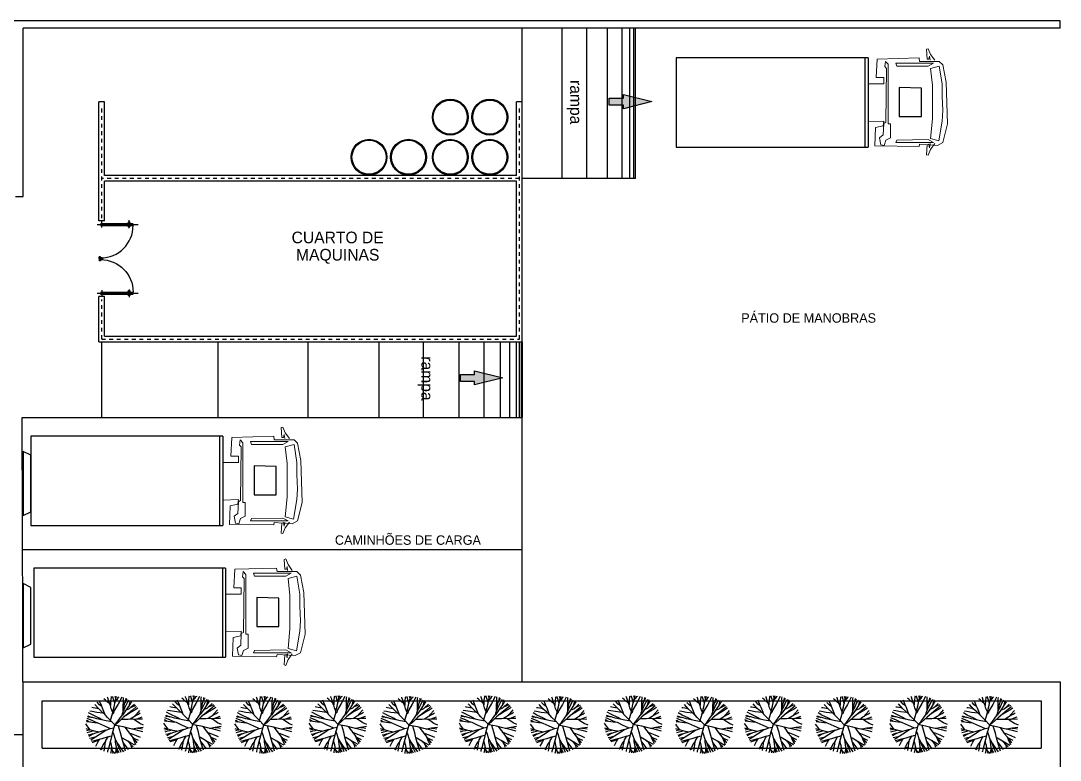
# Model space of a CAD drawing. Header units: metres. Extents: x -28 to 260, y 30 to 125.
# Drawn here: x 61.03 to 88.53, y 99.61 to 119.18 of the extents above; entities that cross this region are included whole.
import ezdxf

# ---------------------------------------------------------------- set-up
doc = ezdxf.new("R2010")
doc.units = ezdxf.units.M
doc.header["$LTSCALE"] = 0.01
doc.header["$MEASUREMENT"] = 0
doc.linetypes.add('DASHDOT', pattern=[1, 0.5, -0.25, 0, -0.25])
for name, color, linetype in [('0.1', 2, 'Continuous'), ('0.10', 2, 'Continuous'), ('0.18', 1, 'Continuous'), ('0.20', 7, 'Continuous'), ('0.35', 3, 'Continuous'), ('0.45', 4, 'Continuous'), ('EJES', 1, 'DASHDOT'), ('F', 7, 'Continuous'), ('JARDIN', 1, 'Continuous'), ('Layer1', 1, 'Continuous'), ('MUEBLES', 2, 'Continuous'), ('PLAN_01_FLOOR', 7, 'Continuous'), ('SYMBOLS_GENERAL', 6, 'Continuous')]:
    doc.layers.add(name, color=color, linetype=linetype)
doc.styles.add('ESTILO1', font='', dxfattribs={"height": 0.12})
doc.styles.add('texto', font='', dxfattribs={"height": 0.25})
doc.styles.get('ESTILO1').set_extended_font_data('AvantGarde Bk BT')
doc.styles.get('texto').set_extended_font_data('AvantGarde Bk BT')

# ---------------------------------------------------------------- blocks, each defined once
blk = doc.blocks.new('camion de carga')
at = {"layer": '0.20'}
for p, q in [((2.085, 1.196), (7.161, 1.196)), ((2.085, 1.196), (2.085, -1.165)), ((2.162, -1.165), (2.162, 1.196)), ((7.161, 1.196), (7.161, -1.165)), ((0.675, 0.399), (1.257, 0.414)), ((0.675, -0.353), (0.675, 0.399)), ((1.257, 0.414), (1.257, -0.353)), ((1.257, -0.353), (0.675, -0.353)), ((7.161, -1.165), (2.085, -1.165))]:
    blk.add_line(p, q, dxfattribs=at)
at = {"layer": 'Layer1', "linetype": 'Continuous', "lineweight": 0}
for p, q in [((0.491, 1.441), (0.429, 1.288)), ((0.537, 1.426), (0.491, 1.441)), ((0.521, 1.165), (0.537, 1.426)), ((0.107, 1.012), (0.199, 1.104)), ((0.199, 1.104), (0.721, 1.104)), ((0.429, 1.288), (0.322, 1.135)), ((0.46, 1.242), (0.445, 1.135)), ((0.475, 1.165), (0.46, 1.242)), ((0.475, 1.165), (0.521, 1.165)), ((0.721, 1.104), (0.736, 1.196)), ((0.736, 1.196), (1.84, 1.165)), ((1.549, 1.027), (1.625, 1.104)), ((1.641, 0.966), (1.625, 1.104)), ((1.84, 1.165), (1.871, 0.675)), ((0.015, 0.552), (0.107, 1.012)), ((0.123, 0.506), (0.199, 0.981)), ((0.199, 0.981), (0.429, 0.92)), ((0.491, 0.981), (0.353, 1.058)), ((0.353, 1.058), (1.349, 1.058)), ((0.383, 0.475), (0.429, 0.92)), ((0.491, 0.981), (1.319, 0.981)), ((1.349, 1.058), (1.319, 0.981)), ((1.549, -0.552), (1.549, 1.027)), ((1.641, 0.966), (1.595, 0.92)), ((1.595, 0.92), (1.61, -0.506)), ((-0.015, -0.552), (0.015, 0.552)), ((1.871, 0.675), (1.671, 0.675)), ((1.671, 0.675), (1.671, 0.506)), ((0.123, 0.184), (0.123, 0.506)), ((0.383, 0.475), (0.383, -0.414)), ((1.671, 0.506), (2.085, 0.506)), ((0.107, -0.199), (0.123, 0.184)), ((0.123, -0.475), (0.107, -0.199)), ((0.215, -0.997), (0.123, -0.475)), ((0.383, -0.414), (0.429, -0.935)), ((1.61, -0.506), (1.671, -0.537)), ((1.671, -0.475), (2.085, -0.491)), ((1.671, -0.475), (1.687, -0.598)), ((1.671, -0.537), (1.687, -0.843)), ((0.107, -1.043), (-0.015, -0.552)), ((1.487, -0.92), (1.487, -0.552)), ((1.487, -0.552), (1.549, -0.552)), ((1.687, -0.598), (1.886, -0.644)), ((1.886, -0.644), (1.901, -1.135)), ((0.245, -1.119), (0.107, -1.043)), ((0.429, -0.935), (0.215, -0.997)), ((0.721, -1.089), (0.245, -1.119)), ((0.429, -1.227), (0.322, -1.073)), ((0.491, -0.966), (0.353, -1.043)), ((0.353, -1.043), (1.349, -1.043)), ((0.445, -1.073), (0.46, -1.181)), ((0.46, -1.181), (0.475, -1.089)), ((0.475, -1.089), (0.521, -1.104)), ((0.491, -0.966), (1.319, -0.981)), ((0.736, -1.15), (0.721, -1.089)), ((1.349, -1.043), (1.319, -0.981)), ((1.61, -0.981), (1.487, -0.92)), ((1.656, -1.119), (1.61, -0.981)), ((1.687, -0.843), (1.779, -0.92)), ((1.779, -0.92), (1.748, -1.104)), ((0.491, -1.38), (0.429, -1.227)), ((0.537, -1.365), (0.491, -1.38)), ((0.521, -1.104), (0.537, -1.365)), ((1.901, -1.135), (0.736, -1.15)), ((1.748, -1.104), (1.656, -1.119))]:
    blk.add_line(p, q, dxfattribs=at)
blk = doc.blocks.new('JARD13')
at = {"layer": 'JARDIN'}
for p, q in [((-0.279, 0.64), (-0.377, 0.744)), ((-0.263, 0.738), (-0.317, 0.797)), ((-0.211, 0.699), (-0.263, 0.738)), ((-0.252, 0.807), (-0.26, 0.832)), ((-0.216, 0.724), (-0.252, 0.807)), ((-0.12, 0.849), (-0.16, 0.881)), ((-0.082, 0.809), (-0.12, 0.849)), ((-0.028, 0.77), (-0.082, 0.809)), ((-0.07, 0.9), (-0.074, 0.917)), ((-0.052, 0.851), (-0.07, 0.9)), ((-0.029, 0.773), (-0.052, 0.851)), ((-0.007, 0.724), (-0.028, 0.77)), ((-0.005, 0.716), (0.004, 0.739)), ((0.004, 0.739), (0.006, 0.83)), ((0.006, 0.83), (0.016, 0.908)), ((0.016, 0.908), (0.022, 0.933)), ((0.051, 0.915), (0.051, 0.932)), ((0.087, 0.803), (0.051, 0.915)), ((0.078, 0.69), (0.093, 0.766)), ((0.172, 0.75), (0.085, 0.604)), ((0.093, 0.766), (0.087, 0.803)), ((0.098, 0.773), (0.111, 0.834)), ((0.12, 0.89), (0.104, 0.935)), ((0.111, 0.834), (0.12, 0.89)), ((0.114, 0.841), (0.156, 0.881)), ((0.124, 0.891), (0.14, 0.942)), ((0.156, 0.881), (0.18, 0.915)), ((0.259, 0.915), (0.172, 0.75)), ((0.18, 0.915), (0.199, 0.927)), ((0.296, 0.689), (0.297, 0.82)), ((0.297, 0.82), (0.299, 0.878)), ((0.299, 0.878), (0.302, 0.912)), ((0.318, 0.717), (0.334, 0.785)), ((0.334, 0.785), (0.354, 0.815)), ((0.334, 0.663), (0.394, 0.79)), ((0.347, 0.836), (0.336, 0.783)), ((0.354, 0.891), (0.347, 0.836)), ((0.354, 0.815), (0.383, 0.876)), ((0.383, 0.876), (0.386, 0.879)), ((0.394, 0.79), (0.436, 0.849)), ((0.447, 0.805), (0.431, 0.739)), ((0.431, 0.739), (0.431, 0.723)), ((0.433, 0.722), (0.455, 0.747)), ((0.457, 0.839), (0.447, 0.805)), ((0.455, 0.747), (0.476, 0.783)), ((0.476, 0.783), (0.495, 0.809)), ((0.531, 0.733), (0.557, 0.755)), ((-0.432, 0.499), (-0.519, 0.548)), ((-0.437, 0.578), (-0.494, 0.588)), ((-0.409, 0.666), (-0.44, 0.671)), ((-0.329, 0.561), (-0.437, 0.578)), ((-0.272, 0.424), (-0.432, 0.499)), ((-0.283, 0.645), (-0.409, 0.666)), ((-0.175, 0.542), (-0.329, 0.561)), ((-0.206, 0.573), (-0.279, 0.64)), ((-0.19, 0.662), (-0.216, 0.724)), ((-0.128, 0.499), (-0.206, 0.573)), ((-0.144, 0.545), (-0.19, 0.662)), ((-0.126, 0.496), (-0.144, 0.545)), ((-0.074, 0.437), (-0.126, 0.496)), ((0.011, 0.65), (-0.005, 0.716)), ((-0.004, 0.373), (0.043, 0.525)), ((0.045, 0.572), (0.011, 0.65)), ((0.066, 0.545), (0.04, 0.517)), ((0.043, 0.525), (0.049, 0.571)), ((0.049, 0.571), (0.078, 0.69)), ((0.085, 0.604), (0.066, 0.545)), ((0.151, 0.326), (0.275, 0.5)), ((0.359, 0.611), (0.275, 0.496)), ((0.275, 0.5), (0.28, 0.544)), ((0.28, 0.544), (0.299, 0.589)), ((0.296, 0.586), (0.296, 0.689)), ((0.505, 0.608), (0.296, 0.436)), ((0.299, 0.631), (0.318, 0.717)), ((0.299, 0.589), (0.315, 0.625)), ((0.315, 0.625), (0.334, 0.663)), ((0.431, 0.723), (0.359, 0.611)), ((0.359, 0.614), (0.442, 0.648)), ((0.41, 0.518), (0.36, 0.486)), ((0.465, 0.554), (0.41, 0.518)), ((0.442, 0.648), (0.484, 0.687)), ((0.536, 0.697), (0.46, 0.663)), ((0.569, 0.614), (0.465, 0.554)), ((0.484, 0.687), (0.531, 0.733)), ((0.61, 0.695), (0.505, 0.608)), ((0.534, 0.454), (0.65, 0.52)), ((0.586, 0.723), (0.536, 0.697)), ((0.595, 0.513), (0.555, 0.466)), ((0.64, 0.66), (0.569, 0.614)), ((0.679, 0.603), (0.595, 0.513)), ((0.65, 0.52), (0.695, 0.549)), ((-0.55, 0.247), (-0.581, 0.287)), ((-0.547, 0.359), (-0.57, 0.369)), ((-0.539, 0.335), (-0.567, 0.338)), ((-0.423, 0.364), (-0.555, 0.415)), ((-0.482, 0.15), (-0.55, 0.247)), ((-0.502, 0.331), (-0.547, 0.359)), ((-0.521, 0.447), (-0.546, 0.462)), ((-0.539, 0.48), (-0.499, 0.464)), ((-0.382, 0.315), (-0.539, 0.335)), ((-0.43, 0.438), (-0.521, 0.447)), ((-0.499, 0.464), (-0.452, 0.442)), ((-0.329, 0.41), (-0.43, 0.438)), ((-0.325, 0.317), (-0.423, 0.364)), ((-0.314, 0.312), (-0.382, 0.315)), ((-0.217, 0.387), (-0.329, 0.41)), ((-0.281, 0.302), (-0.325, 0.317)), ((-0.141, 0.234), (-0.281, 0.302)), ((-0.205, 0.385), (-0.272, 0.424)), ((-0.107, 0.362), (-0.217, 0.387)), ((0.029, 0.335), (-0.107, 0.362)), ((-0.002, 0.366), (-0.074, 0.437)), ((0.093, 0.27), (-0.002, 0.366)), ((0.091, 0.261), (0.035, 0.061)), ((0.099, 0.27), (0.151, 0.326)), ((0.119, 0.253), (0.099, 0.267)), ((0.167, 0.317), (0.101, 0.267)), ((0.294, 0.216), (0.119, 0.253)), ((0.296, 0.436), (0.167, 0.317)), ((0.262, 0.403), (0.407, 0.402)), ((0.407, 0.402), (0.606, 0.405)), ((0.458, 0.405), (0.534, 0.454)), ((0.542, 0.395), (0.524, 0.403)), ((0.582, 0.365), (0.542, 0.395)), ((0.682, 0.299), (0.582, 0.365)), ((0.606, 0.405), (0.75, 0.408)), ((0.619, 0.407), (0.742, 0.454)), ((0.774, 0.257), (0.682, 0.299)), ((-0.553, 0.162), (-0.574, 0.17)), ((-0.561, 0.137), (-0.505, 0.15)), ((-0.488, 0.152), (-0.553, 0.162)), ((-0.553, 0.09), (-0.497, 0.106)), ((-0.491, 0.033), (-0.532, 0.02)), ((-0.437, 0.039), (-0.514, -0.006)), ((-0.505, 0.15), (-0.491, 0.149)), ((-0.497, 0.106), (-0.44, 0.118)), ((-0.419, 0.053), (-0.491, 0.033)), ((-0.457, 0.139), (-0.482, 0.15)), ((-0.471, -0.088), (-0.163, 0.111)), ((-0.379, 0.121), (-0.457, 0.139)), ((-0.44, 0.118), (-0.415, 0.129)), ((-0.382, 0.066), (-0.437, 0.039)), ((-0.303, 0.09), (-0.382, 0.066)), ((-0.278, 0.098), (-0.379, 0.121)), ((-0.202, 0.119), (-0.303, 0.09)), ((-0.115, 0.144), (-0.202, 0.119)), ((-0.163, 0.111), (-0.113, 0.145)), ((-0.017, 0.178), (-0.141, 0.234)), ((-0.113, 0.145), (-0.004, 0.181)), ((-0.06, -0.016), (-0.01, 0)), ((-0.01, 0), (0.016, 0.008)), ((-0.004, 0.181), (0.071, 0.196)), ((0.035, 0.061), (-0.001, -0.077)), ((0.071, 0.046), (0.047, 0.101)), ((0.111, -0.076), (0.071, 0.046)), ((0.232, 0.075), (0.183, 0.239)), ((0.26, -0.036), (0.232, 0.075)), ((0.445, 0.177), (0.294, 0.216)), ((0.343, 0.203), (0.382, 0.149)), ((0.382, 0.149), (0.442, 0.067)), ((0.487, 0.058), (0.436, 0.074)), ((0.442, 0.067), (0.507, -0.014)), ((0.637, 0.133), (0.445, 0.177)), ((0.606, 0.009), (0.487, 0.058)), ((0.513, 0.167), (0.495, 0.167)), ((0.626, 0.186), (0.513, 0.167)), ((0.702, -0.035), (0.606, 0.009)), ((0.763, 0.208), (0.626, 0.186)), ((0.666, 0.179), (0.627, 0.184)), ((0.753, 0.105), (0.637, 0.133)), ((0.751, 0.167), (0.666, 0.179)), ((-0.496, -0.045), (-0.421, -0.031)), ((-0.387, -0.109), (-0.454, -0.125)), ((-0.43, -0.145), (-0.346, -0.116)), ((-0.421, -0.031), (-0.363, -0.019)), ((-0.301, -0.088), (-0.387, -0.109)), ((-0.348, -0.235), (-0.3, -0.143)), ((-0.346, -0.116), (-0.278, -0.085)), ((-0.205, -0.065), (-0.301, -0.088)), ((-0.3, -0.143), (-0.261, -0.08)), ((-0.168, -0.181), (-0.209, -0.264)), ((-0.062, -0.018), (-0.205, -0.065)), ((-0.121, -0.125), (-0.168, -0.181)), ((-0.141, -0.254), (-0.13, -0.187)), ((-0.13, -0.187), (-0.124, -0.138)), ((-0.124, -0.138), (-0.113, -0.099)), ((-0.113, -0.099), (-0.06, -0.016)), ((-0.001, -0.077), (-0.055, -0.287)), ((-0.01, -0.127), (0.001, -0.174)), ((0.001, -0.174), (0.012, -0.213)), ((0.012, -0.213), (0.024, -0.282)), ((0.116, -0.142), (0.111, -0.076)), ((0.123, -0.096), (0.111, -0.076)), ((0.134, -0.259), (0.116, -0.142)), ((0.148, -0.148), (0.123, -0.096)), ((0.17, -0.21), (0.148, -0.148)), ((0.162, -0.166), (0.152, -0.147)), ((0.198, -0.209), (0.162, -0.166)), ((0.211, -0.302), (0.17, -0.21)), ((0.226, -0.258), (0.198, -0.209)), ((0.306, -0.205), (0.26, -0.036)), ((0.28, -0.044), (0.264, -0.048)), ((0.4, -0.12), (0.28, -0.044)), ((0.304, -0.158), (0.288, -0.144)), ((0.421, -0.315), (0.304, -0.158)), ((0.349, -0.349), (0.306, -0.205)), ((0.481, -0.167), (0.4, -0.12)), ((0.457, -0.174), (0.408, -0.125)), ((0.484, -0.21), (0.457, -0.174)), ((0.571, -0.215), (0.481, -0.167)), ((0.531, -0.251), (0.484, -0.207)), ((0.496, -0.276), (0.484, -0.21)), ((0.507, -0.014), (0.532, -0.081)), ((0.541, -0.046), (0.511, -0.018)), ((0.532, -0.081), (0.586, -0.192)), ((0.554, -0.055), (0.537, -0.044)), ((0.623, -0.155), (0.541, -0.046)), ((0.653, -0.103), (0.554, -0.055)), ((-0.209, -0.264), (-0.245, -0.318)), ((-0.189, -0.292), (-0.231, -0.32)), ((-0.143, -0.271), (-0.189, -0.292)), ((-0.157, -0.349), (-0.141, -0.254)), ((-0.074, -0.354), (-0.077, -0.373)), ((-0.055, -0.287), (-0.074, -0.354)), ((0.001, -0.383), (-0.004, -0.404)), ((0.019, -0.267), (0.001, -0.383)), ((0.024, -0.282), (0.03, -0.31)), ((0.03, -0.31), (0.053, -0.408)), ((0.058, -0.359), (0.038, -0.326)), ((0.106, -0.408), (0.058, -0.359)), ((0.12, -0.401), (0.13, -0.303)), ((0.13, -0.303), (0.134, -0.259)), ((0.156, -0.399), (0.134, -0.264)), ((0.158, -0.32), (0.136, -0.262)), ((0.198, -0.391), (0.158, -0.32)), ((0.245, -0.383), (0.211, -0.302)), ((0.306, -0.367), (0.226, -0.258))]:
    blk.add_line(p, q, dxfattribs=at)
blk = doc.blocks.new('Arrow014')
at = {"layer": 'PLAN_01_FLOOR'}
for points in [[(-0.083, 1), (0.083, 1), (-0.083, 0.667), (0.083, 0.667)], [(-0.167, 0.667), (0.167, 0.667), (0, 0)]]:
    blk.add_solid(points, dxfattribs=at)
at = {"layer": 'SYMBOLS_GENERAL', "color": 7}
blk.add_lwpolyline([(-0.083, 1), (0.083, 1), (0.083, 0.667), (0.167, 0.667), (0, 0), (-0.167, 0.667), (-0.083, 0.667), (-0.083, 1)], dxfattribs=at)
blk = doc.blocks.new('puerta')
for p, q in [((-0.01, 0.92), (-0.01, 0.9)), ((-0.01, 0.92), (0.065, 0.92)), ((-0.01, 0.9), (0.025, 0.9)), ((0.025, 0.9), (0.025, 0.879)), ((0.025, 0.895), (0.025, 0.87)), ((0.025, 0.87), (0.065, 0.87)), ((0.065, 0.92), (0.065, 0.87)), ((0.025, 0.1), (-0.775, 0.1)), ((-0.695, 0.122), (-0.655, 0.122)), ((-0.655, 0.029), (-0.695, 0.029)), ((-0.689, 0.1), (-0.689, 0.122)), ((-0.661, 0.1), (-0.689, 0.1)), ((-0.689, 0.029), (-0.689, 0.05)), ((-0.689, 0.05), (-0.661, 0.05)), ((-0.661, 0.122), (-0.661, 0.1)), ((-0.661, 0.05), (-0.661, 0.029))]:
    blk.add_line(p, q)
blk.add_lwpolyline([(0.025, 0.05), (-0.775, 0.05)])
for centre, start, end in [((-0.675, 0.122), 0, 180), ((-0.675, 0.029), 180, 0)]:
    blk.add_arc(centre, 0.02, start, end)
for points in [[(-0.661, 0.122), (-0.689, 0.122), (-0.661, 0.1), (-0.689, 0.1)], [(-0.661, 0.05), (-0.689, 0.05), (-0.661, 0.029), (-0.689, 0.029)]]:
    blk.add_solid(points)
at = {"layer": 'MUEBLES'}
for p, q in [((0.114, 0.075), (-0.894, 0.075)), ((-0.632, 0.111), (-0.711, 0.111)), ((-0.632, 0.039), (-0.711, 0.039)), ((-0.675, 0.164), (-0.675, -0.028)), ((0, 0.15), (0, 0))]:
    blk.add_line(p, q, dxfattribs=at)
blk.add_arc((0.025, 0.1), 0.8, 90, 180, dxfattribs=at)
for points in [[(-0.725, 0.1), (-0.775, 0.1), (-0.725, 0.05), (-0.775, 0.05)], [(0.025, 0.1), (-0.025, 0.1), (0.025, 0.05), (-0.025, 0.05)]]:
    blk.add_solid(points, dxfattribs=at)

msp = doc.modelspace()

# ---------------------------------------------------------------- linework, layer by layer
at = {"layer": '0.1'}
for p, q in [((75.348, 115.005), (75.348, 118.98)), ((76.001, 115.005), (76.001, 118.98)), ((76.554, 115.005), (76.554, 118.98)), ((76.941, 115.005), (76.941, 118.98)), ((77.14, 115.005), (77.14, 118.98)), ((77.25, 115.005), (77.25, 118.98)), ((77.295, 115.005), (77.295, 118.98)), ((63.172, 108.68), (63.172, 110.68)), ((66.257, 108.68), (66.257, 110.68)), ((68.624, 110.68), (68.624, 108.68)), ((70.507, 110.68), (70.507, 108.68)), ((71.678, 110.68), (71.678, 108.68)), ((72.617, 110.68), (72.617, 108.68)), ((73.281, 110.68), (73.281, 108.68)), ((73.709, 110.68), (73.709, 108.68)), ((73.962, 110.68), (73.962, 108.68)), ((74.134, 110.68), (74.134, 108.68)), ((74.212, 110.68), (74.212, 108.68)), ((74.266, 110.68), (74.266, 108.68)), ((74.295, 101.679), (74.295, 110.68)), ((61.08, 105.18), (74.295, 105.18)), ((61.597, 101.18), (88.024, 101.179)), ((61.597, 99.93), (61.597, 101.18)), ((88.024, 101.179), (88.024, 99.929)), ((61.597, 99.93), (88.024, 99.929))]:
    msp.add_line(p, q, dxfattribs=at)
at = {"layer": '0.18'}
for p, q in [((74.295, 117.03), (74.295, 118.98)), ((77.295, 115.005), (74.295, 115.005)), ((74.295, 110.68), (74.295, 108.68)), ((61.068, 108.68), (74.295, 108.68)), ((61.097, 100.28), (61.068, 108.68))]:
    msp.add_line(p, q, dxfattribs=at)
for centre, radius in [((72.393, 116.63), 0.475), ((72.393, 116.63), 0.45), ((73.437, 116.63), 0.475), ((73.437, 116.63), 0.45), ((70.243, 115.567), 0.475), ((71.287, 115.567), 0.475), ((72.393, 115.567), 0.475), ((73.437, 115.567), 0.475), ((70.243, 115.567), 0.45), ((71.287, 115.567), 0.45), ((72.393, 115.567), 0.45), ((73.437, 115.567), 0.45)]:
    msp.add_circle(centre, radius, dxfattribs=at)
at = {"layer": '0.20'}
msp.add_line((61.097, 101.68), (88.524, 101.679), dxfattribs=at)
for points in [[(61.297, 106.18), (61.297, 107.68), (61.097, 107.78), (61.097, 106.08)], [(61.297, 102.68), (61.297, 104.18), (61.097, 104.28), (61.097, 102.58)]]:
    msp.add_lwpolyline(points, close=True, dxfattribs=at)
at = {"layer": '0.35'}
for p, q in [((63.247, 117.03), (63.097, 117.03)), ((63.097, 113.88), (63.097, 117.03)), ((63.247, 115.08), (63.247, 117.03)), ((74.145, 115.08), (74.145, 117.03)), ((74.295, 117.03), (74.145, 117.03)), ((74.295, 110.68), (74.295, 117.03)), ((74.145, 115.08), (63.247, 115.08)), ((74.145, 114.93), (63.247, 114.93)), ((63.247, 113.88), (63.247, 114.93)), ((74.145, 110.83), (74.145, 114.93)), ((63.247, 113.88), (63.097, 113.88)), ((63.097, 110.68), (63.097, 111.88)), ((63.247, 111.88), (63.097, 111.88)), ((63.247, 110.83), (63.247, 111.88)), ((63.247, 110.83), (74.145, 110.83)), ((63.097, 110.68), (74.295, 110.68))]:
    msp.add_line(p, q, dxfattribs=at)
at = {"layer": '0.45'}
for p, q in [((88.525, 119.18), (51.897, 119.18)), ((88.525, 118.98), (88.525, 119.18)), ((61.097, 114.53), (61.097, 118.98)), ((88.525, 118.98), (61.097, 118.98)), ((60.897, 114.53), (61.097, 114.53)), ((61.097, 100.28), (56.672, 100.28)), ((61.097, 90.48), (61.097, 100.28))]:
    msp.add_line(p, q, dxfattribs=at)
at = {"layer": 'EJES'}
for p, q in [((63.172, 113.955), (63.172, 116.955)), ((74.22, 110.755), (74.22, 116.955)), ((74.22, 115.005), (63.172, 115.005)), ((63.172, 110.755), (63.172, 111.805)), ((63.172, 110.755), (74.22, 110.755))]:
    msp.add_line(p, q, dxfattribs=at)
at = {"layer": 'F'}
msp.add_line((88.524, 101.679), (88.524, 99.429), dxfattribs=at)

# ---------------------------------------------------------------- block references
at = {"layer": '0.1', "xscale": 1.124999999991529, "yscale": 1.125, "zscale": 1.125, "rotation": 8.708638606659078e-09}
for p in [(63.411, 100.243), (65.471, 100.261), (67.351, 100.243), (69.314, 100.261), (71.193, 100.243), (73.286, 100.261), (75.165, 100.242), (77.128, 100.261), (79.008, 100.242), (80.827, 100.26), (82.706, 100.242), (84.669, 100.26), (86.549, 100.242)]:
    msp.add_blockref('JARD13', p, dxfattribs=at)
at = {"layer": '0.10', "xscale": 1.125, "yscale": 1.125, "zscale": 1.125, "rotation": 89.99999999999999}
for p in [(77.723, 117.04), (73.786, 109.727)]:
    msp.add_blockref('Arrow014', p, dxfattribs=at)
at = {"layer": '0.18', "xscale": -1, "rotation": 359.9999999965296}
for p in [(85.527, 117), (68.458, 106.984), (68.536, 103.496)]:
    msp.add_blockref('camion de carga', p, dxfattribs=at)
at = {"layer": '0.18', "yscale": 1.074720327421432, "zscale": 1.074720327598559}
for p, xscale, rotation in [((63.172, 113.868), 1.074720327491395, 179.9999999985824), ((63.172, 111.891), -1.074720327491395, 1.41750961043466e-09)]:
    msp.add_blockref('puerta', p, dxfattribs=dict(at, xscale=xscale, rotation=rotation))

# ---------------------------------------------------------------- texts
at = {"style": 'ESTILO1'}
for s, p in [('CUARTO DE', (68.196, 113.289)), ('MAQUINAS', (68.313, 112.832))]:
    msp.add_text(s, height=0.3091, rotation=360, dxfattribs=at).set_placement(p)
at = {"style": 'texto'}
for s, p in [('PÁTIO DE MANOBRAS', (80.088, 111.187)), ('CAMINHÕES DE CARGA', (69.34, 105.309))]:
    msp.add_text(s, height=0.25, dxfattribs=at).set_placement(p)
at = {"char_height": 0.3091, "width": 44.2768, "attachment_point": 1, "rotation": 270, "style": 'ESTILO1'}
for insert in [(75.873, 117.61), (71.936, 110.298)]:
    msp.add_mtext('rampa', dxfattribs=dict(at, insert=insert))

doc.saveas('drawing.dxf')
